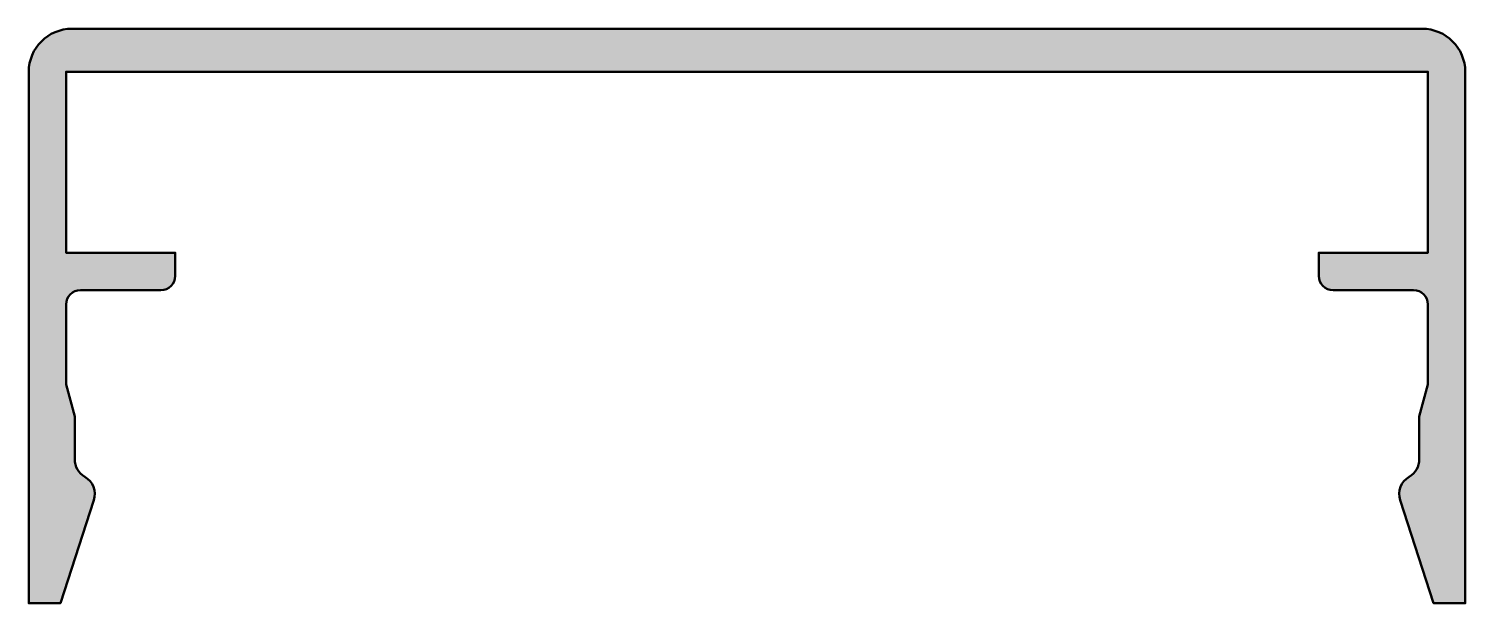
# Model space of a CAD drawing. Extents: x -25 to 25, y 0 to 20.
import ezdxf

# ---------------------------------------------------------------- set-up
doc = ezdxf.new("R2010")
doc.units = 0
doc.layers.add('0S-Alu contour', color=7, linetype='Continuous', lineweight=50)
doc.layers.add('0S-Alu hatch', color=252, linetype='Continuous', lineweight=25)

# ---------------------------------------------------------------- blocks, each defined once
blk = doc.blocks.new('493730__079FBA72_73FC_4997_AAEB_DDD861D61906_')
at = {"layer": '0S-Alu hatch'}
h = blk.add_hatch(color=256, dxfattribs=at)
edge = h.paths.add_edge_path()
edge.add_line((23.5, 20), (-23.5, 20))
edge.add_arc((-23.5, 18.49999999999999), 1.500000000000003, 90.00000000000014, 180)
edge.add_line((-25, 18.49999999999999), (-25, 0))
edge.add_line((-25, 0), (-23.89867128871825, 0))
edge.add_line((-23.89867128871825, 0), (-22.73426043859339, 3.583688103937535))
edge.add_arc((-23.4, 3.800000000000004), 0.7000000000000046, 341.9999999999997, 420.0000000000001)
edge.add_ellipse((-22.70000000000001, 5.012435565298217), major_axis=(-0.699999999999992, 0), ratio=1, start_angle=0, end_angle=60.000000000000114, ccw=False)
edge.add_line((-23.4, 5.012435565298217), (-23.4, 6.5))
edge.add_line((-23.4, 6.5), (-23.7, 7.619615242270628))
edge.add_line((-23.7, 7.619615242270628), (-23.7, 10.4))
edge.add_ellipse((-23.2, 10.4), major_axis=(-0.5000000000000036, 0), ratio=1, start_angle=270.0000000000008, end_angle=360, ccw=False)
edge.add_line((-23.2, 10.9), (-20.4, 10.9))
edge.add_arc((-20.4, 11.4), 0.5, 270, 360)
edge.add_line((-19.9, 11.4), (-19.9, 12.2))
edge.add_line((-19.9, 12.2), (-23.7, 12.2))
edge.add_line((-23.7, 12.2), (-23.7, 18.5))
edge.add_line((-23.7, 18.5), (23.7, 18.5))
edge.add_line((23.7, 18.5), (23.7, 12.2))
edge.add_line((23.7, 12.2), (19.9, 12.2))
edge.add_line((19.9, 12.2), (19.9, 11.4))
edge.add_arc((20.4, 11.4), 0.5, 180, 270)
edge.add_line((20.4, 10.9), (23.2, 10.9))
edge.add_ellipse((23.2, 10.4), major_axis=(-0.5000000000000018, 0), ratio=1, start_angle=180, end_angle=269.9999999999996, ccw=False)
edge.add_line((23.7, 10.4), (23.7, 7.619615242270628))
edge.add_line((23.7, 7.619615242270628), (23.4, 6.5))
edge.add_line((23.4, 6.5), (23.40000000000001, 5.012435565298219))
edge.add_ellipse((22.70000000000001, 5.012435565298215), major_axis=(-0.6999999999999958, 0), ratio=1, start_angle=119.99999999999969, end_angle=180, ccw=False)
edge.add_arc((23.4, 3.799999999999999), 0.6999999999999994, 119.9999999999991, 197.9999999999999)
edge.add_line((22.73426043859339, 3.583688103937538), (23.89867128871825, 0))
edge.add_line((23.89867128871825, 0), (25, 0))
edge.add_line((25, 0), (25, 18.49999999999999))
edge.add_arc((23.5, 18.49999999999999), 1.500000000000007, 0, 89.99999999999987)
at = {"layer": '0S-Alu contour', "color": 7}
for points in [[(23.5, 20), (-23.5, 20)], [(-25, 18.49999999999999), (-25, 0), (-23.89867128871825, 0), (-22.73426043859339, 3.583688103937535)], [(-19.9, 11.4), (-19.9, 12.2), (-23.7, 12.2), (-23.7, 18.5), (23.7, 18.5), (23.7, 12.2), (19.9, 12.2), (19.9, 11.4)], [(22.73426043859339, 3.583688103937538), (23.89867128871825, 0), (25, 0), (25, 18.49999999999999)], [(-23.2, 10.9), (-20.4, 10.9)], [(20.4, 10.9), (23.2, 10.9)], [(-23.4, 5.012435565298217), (-23.4, 6.5), (-23.7, 7.619615242270628), (-23.7, 10.4)], [(23.7, 10.4), (23.7, 7.619615242270628), (23.4, 6.5), (23.40000000000001, 5.012435565298219)]]:
    blk.add_lwpolyline(points, dxfattribs=at)
for centre, radius, start, end in [((-23.5, 18.49999999999999), 1.500000000000003, 90.00000000000014, 180), ((23.5, 18.49999999999999), 1.500000000000007, 0, 89.99999999999987), ((-20.4, 11.4), 0.5, 270, 0), ((20.4, 11.4), 0.5, 180, 270), ((-23.4, 3.800000000000004), 0.7000000000000046, 341.9999999999997, 60.00000000000008), ((23.4, 3.799999999999999), 0.6999999999999994, 119.9999999999991, 197.9999999999999)]:
    blk.add_arc(centre, radius, start, end, dxfattribs=at)
at = {"layer": '0S-Alu contour', "color": 7, "extrusion": (0, 0, -1)}
for centre, radius, start, end in [((23.2, 10.4), 0.5000000000000036, 0, 89.9999999999992), ((-23.2, 10.4), 0.5000000000000018, 90.0000000000004, 180), ((22.70000000000001, 5.012435565298217), 0.699999999999992, 299.9999999999999, 0), ((-22.70000000000001, 5.012435565298215), 0.6999999999999958, 180, 240.0000000000003)]:
    blk.add_arc(centre, radius, start, end, dxfattribs=at)
blk = doc.blocks.new('493730__375F0847_FC5D_473D_91FC_FB5401070206_')
at = {"layer": '0S-Alu contour', "color": 7}
blk.add_blockref('493730__079FBA72_73FC_4997_AAEB_DDD861D61906_', (0, 0), dxfattribs=at)

msp = doc.modelspace()

# ---------------------------------------------------------------- block references
at = {"layer": '0S-Alu contour', "color": 7}
msp.add_blockref('493730__375F0847_FC5D_473D_91FC_FB5401070206_', (0, 0), dxfattribs=at)

doc.saveas('drawing.dxf')
